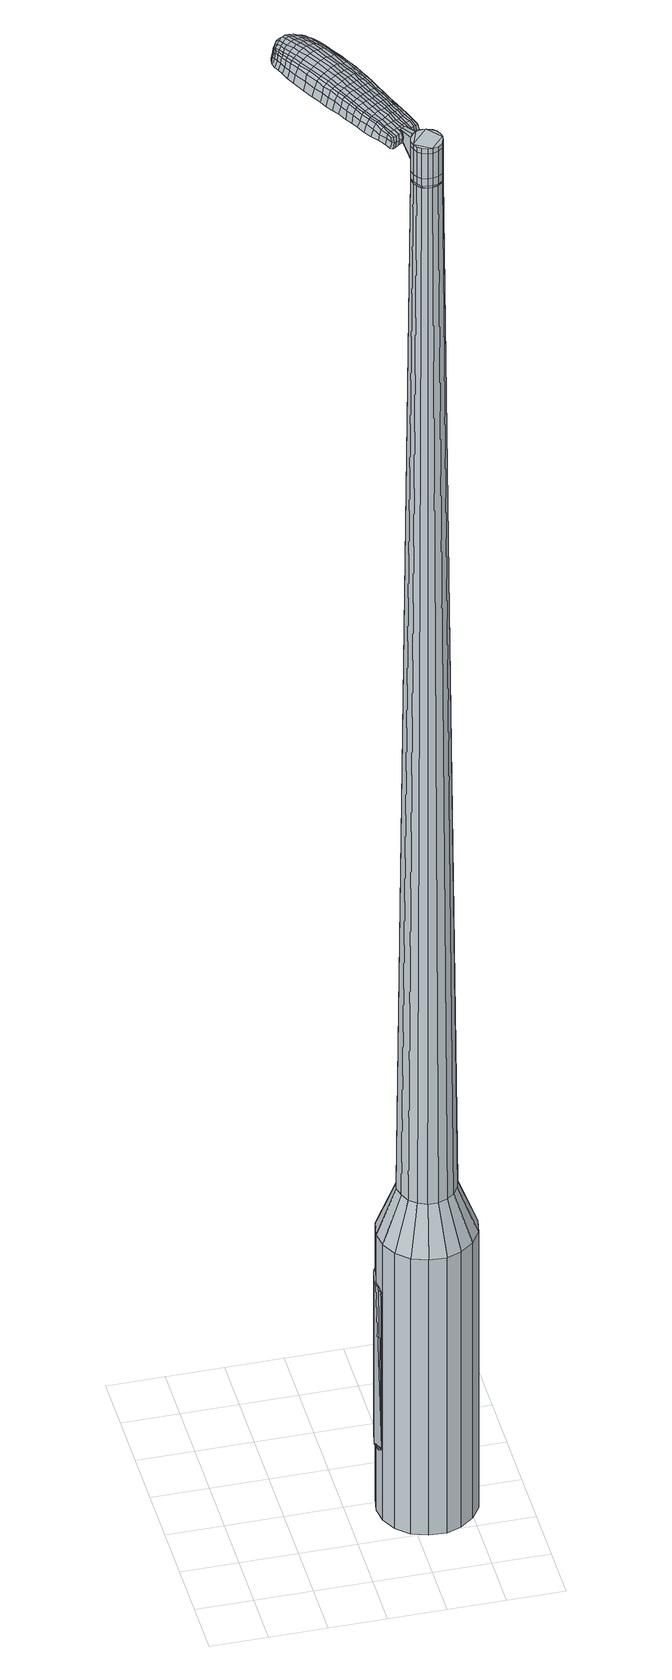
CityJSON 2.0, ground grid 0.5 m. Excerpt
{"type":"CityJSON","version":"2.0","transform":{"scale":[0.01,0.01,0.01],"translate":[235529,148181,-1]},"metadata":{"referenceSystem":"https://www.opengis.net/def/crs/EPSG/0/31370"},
"CityObjects":{
"object1":{"type":"GenericCityObject","attributes":{"cluster":318,"mean_distance_to_centroid":0.245,"new_centroid_x":235530.7,"new_centroid_y":148181.88,"mean_distance_to_camera":7.16,"H1":2.71,"H2":2.48,"Z_final":114.62,"cluster2":16,"proj_x":235533.83,"proj_y":148180.21,"id_line":52453,"bearing_l":208.13,"distance":3.56,"orientation":"right","G_obj":118.13},"geometry":[{"type":"MultiSurface","lod":"2","boundaries":[[[0,1,2,3]],[[1,4,5,2]],[[4,6,7,5]],[[6,8,9,7]],[[8,10,11,9]],[[10,12,13,11]],[[12,14,15,13]],[[14,16,17,15]],[[16,18,19,17]],[[18,20,21,19]],[[20,22,23,21]],[[22,24,25,23]],[[24,26,27,25]],[[26,28,29,27]],[[28,30,31,29]],[[30,32,33,31]],[[32,34,35,33]],[[34,0,3,35]],[[36,37,38,39]],[[38,40,41,42]],[[41,43,42]],[[42,44,45,46]],[[45,47,46]],[[46,48,49,50]],[[49,51,50]],[[42,46,50,38]],[[50,52,39,38]],[[53,36,39]],[[2,5,7,35]],[[7,9,11,15]],[[11,13,15]],[[15,17,19,23]],[[19,21,23]],[[23,25,27,31]],[[27,29,31]],[[15,23,31,7]],[[31,33,35,7]],[[3,2,35]],[[1,0,54,55]],[[0,34,56,54]],[[34,32,57,56]],[[32,30,58,57]],[[30,28,59,58]],[[28,26,60,59]],[[26,24,61,60]],[[24,22,62,61]],[[22,20,63,62]],[[20,18,64,63]],[[18,16,65,64]],[[16,14,66,65]],[[14,12,67,66]],[[12,10,68,67]],[[10,8,69,68]],[[8,6,70,69]],[[6,4,71,70]],[[4,1,55,71]],[[55,54,72,73]],[[54,56,74,72]],[[56,57,75,74]],[[57,58,76,75]],[[58,59,77,76]],[[59,60,78,77]],[[60,61,79,78]],[[61,62,80,79]],[[62,63,81,80]],[[63,64,82,81]],[[64,65,83,82]],[[65,66,84,83]],[[66,67,85,84]],[[67,68,86,85]],[[68,69,87,86]],[[69,70,88,87]],[[70,71,89,88]],[[71,55,73,89]],[[90,91,92,73]],[[74,93,91,90]],[[94,95,93,74]],[[96,97,95,94]],[[77,98,97,96]],[[78,99,98,77]],[[100,101,99,78]],[[80,102,101,100]],[[81,103,102,80]],[[104,105,103,81]],[[106,107,105,104]],[[108,109,107,106]],[[110,111,109,108]],[[86,112,111,110]],[[87,113,112,86]],[[114,115,113,87]],[[89,116,115,114]],[[73,92,116,89]],[[117,118,119,120]],[[121,117,120,122]],[[123,121,122,124]],[[125,123,124,126]],[[127,125,126,128]],[[129,127,128,130]],[[131,129,130,132]],[[133,131,132,134]],[[135,133,134,136]],[[137,135,136,138]],[[139,137,138,140]],[[141,139,140,142]],[[143,141,142,144]],[[145,143,144,146]],[[147,145,146,148]],[[149,147,148,150]],[[72,90,73]],[[72,74,90]],[[75,94,74]],[[75,76,96,94]],[[76,77,96]],[[79,100,78]],[[79,80,100]],[[82,104,81]],[[82,83,106,104]],[[83,84,108,106]],[[84,85,110,108]],[[85,86,110]],[[88,114,87]],[[88,89,114]],[[151,92,91]],[[152,115,116]],[[152,113,115]],[[153,111,112]],[[153,154,109,111]],[[154,155,107,109]],[[155,156,105,107]],[[156,103,105]],[[157,101,102]],[[157,99,101]],[[158,97,98]],[[158,159,95,97]],[[159,93,95]],[[151,91,93]],[[39,52,149,160]],[[92,151,161,150]],[[53,39,160,118]],[[151,93,119,161]],[[36,53,118,117]],[[93,159,120,119]],[[37,36,117,121]],[[159,158,122,120]],[[38,37,121,123]],[[158,98,124,122]],[[40,38,123,125]],[[98,99,126,124]],[[41,40,125,127]],[[99,157,128,126]],[[43,41,127,129]],[[157,102,130,128]],[[42,43,129,131]],[[102,103,132,130]],[[44,42,131,133]],[[103,156,134,132]],[[45,44,133,135]],[[156,155,136,134]],[[47,45,135,137]],[[155,154,138,136]],[[46,47,137,139]],[[154,153,140,138]],[[48,46,139,141]],[[153,112,142,140]],[[49,48,141,143]],[[112,113,144,142]],[[51,49,143,145]],[[113,152,146,144]],[[50,51,145,147]],[[152,116,148,146]],[[52,50,147,149]],[[116,92,150,148]],[[149,150,162,163]],[[150,161,164,162]],[[161,119,165,164]],[[119,118,166,165]],[[118,160,167,166]],[[160,149,163,167]],[[168,169,170,171]],[[172,168,171,173]],[[168,172,174,175]],[[169,168,175,176]],[[177,178,179,180]],[[181,177,180,182]],[[177,181,183,184]],[[178,177,184,185]],[[186,187,188,189]],[[190,186,189,191]],[[186,190,192,193]],[[187,186,193,194]],[[195,196,197,198]],[[199,195,198,200]],[[195,199,201,202]],[[196,195,202,203]],[[204,205,206,207]],[[208,204,207,209]],[[204,208,210,211]],[[205,204,211,212]],[[213,214,215,216]],[[217,213,216,218]],[[213,217,219,220]],[[214,213,220,221]],[[222,223,224,225]],[[214,222,225,215]],[[222,214,221,226]],[[223,222,226,227]],[[228,229,230,231]],[[223,228,231,224]],[[228,223,227,232]],[[229,228,232,233]],[[234,172,173,235]],[[229,234,235,230]],[[234,229,233,236]],[[172,234,236,174]],[[237,238,239,240]],[[241,237,240,242]],[[237,241,243,244]],[[238,237,244,245]],[[246,247,248,249]],[[238,246,249,239]],[[246,238,245,250]],[[247,246,250,251]],[[252,253,254,255]],[[247,252,255,248]],[[252,247,251,256]],[[253,252,256,257]],[[258,259,260,261]],[[253,258,261,254]],[[258,253,257,262]],[[259,258,262,263]],[[264,169,176,265]],[[259,264,265,260]],[[264,259,263,266]],[[169,264,266,170]],[[267,268,269,270]],[[271,267,270,272]],[[267,271,273,274]],[[268,267,274,275]],[[276,277,278,279]],[[268,276,279,269]],[[276,268,275,280]],[[277,276,280,281]],[[282,283,284,285]],[[277,282,285,278]],[[282,277,281,286]],[[283,282,286,287]],[[288,181,182,289]],[[283,288,289,284]],[[288,283,287,290]],[[181,288,290,183]],[[291,292,293,294]],[[295,291,294,296]],[[291,295,297,298]],[[292,291,298,299]],[[300,301,302,303]],[[292,300,303,293]],[[300,292,299,304]],[[301,300,304,305]],[[306,307,308,309]],[[301,306,309,302]],[[306,301,305,310]],[[307,306,310,311]],[[312,313,314,315]],[[307,312,315,308]],[[312,307,311,316]],[[313,312,316,317]],[[318,178,185,319]],[[313,318,319,314]],[[318,313,317,320]],[[178,318,320,179]],[[321,207,206,322]],[[323,321,322,324]],[[321,323,325,326]],[[207,321,326,209]],[[327,323,324,328]],[[329,327,328,330]],[[327,329,331,332]],[[323,327,332,325]],[[333,329,330,334]],[[335,333,334,336]],[[333,335,337,338]],[[329,333,338,331]],[[339,335,336,340]],[[341,339,340,342]],[[339,341,343,344]],[[335,339,344,337]],[[345,341,342,346]],[[196,345,346,197]],[[345,196,203,347]],[[341,345,347,343]],[[348,349,194,193]],[[350,348,193,192]],[[348,350,351,352]],[[349,348,352,353]],[[354,355,353,352]],[[356,354,352,351]],[[354,356,357,358]],[[355,354,358,359]],[[360,361,359,358]],[[362,360,358,357]],[[360,362,363,364]],[[361,360,364,365]],[[366,367,365,364]],[[368,366,364,363]],[[366,368,201,199]],[[367,366,199,200]],[[369,370,371,372]],[[271,369,372,273]],[[369,271,272,373]],[[370,369,373,374]],[[375,190,191,376]],[[370,375,376,371]],[[375,370,374,377]],[[190,375,377,192]],[[378,379,380,381]],[[217,378,381,219]],[[378,217,218,382]],[[379,378,382,383]],[[384,385,386,387]],[[379,384,387,380]],[[384,379,383,388]],[[385,384,388,389]],[[390,187,194,391]],[[385,390,391,386]],[[390,385,389,392]],[[187,390,392,188]],[[393,394,395,396]],[[175,393,396,176]],[[393,175,174,397]],[[394,393,397,398]],[[399,400,401,402]],[[394,399,402,395]],[[399,394,398,403]],[[400,399,403,404]],[[405,198,197,406]],[[400,405,406,401]],[[405,400,404,407]],[[198,405,407,200]],[[408,409,410,411]],[[180,408,411,182]],[[408,180,179,412]],[[409,408,412,413]],[[414,202,201,415]],[[409,414,415,410]],[[414,409,413,416]],[[202,414,416,203]],[[417,418,419,420]],[[295,417,420,297]],[[417,295,296,421]],[[418,417,421,422]],[[423,208,209,424]],[[418,423,424,419]],[[423,418,422,425]],[[208,423,425,210]],[[426,427,428,429]],[[241,426,429,243]],[[426,241,242,430]],[[427,426,430,431]],[[432,433,434,435]],[[427,432,435,428]],[[432,427,431,436]],[[433,432,436,437]],[[438,205,212,439]],[[433,438,439,434]],[[438,433,437,440]],[[205,438,440,206]],[[441,442,431,430]],[[240,441,430,242]],[[441,240,239,443]],[[442,441,443,444]],[[445,446,437,436]],[[442,445,436,431]],[[445,442,444,447]],[[446,445,447,448]],[[449,322,206,440]],[[446,449,440,437]],[[449,446,448,450]],[[322,449,450,324]],[[451,452,453,454]],[[298,451,454,299]],[[451,298,297,420]],[[452,451,420,419]],[[455,326,325,456]],[[452,455,456,453]],[[455,452,419,424]],[[326,455,424,209]],[[457,458,444,443]],[[249,457,443,239]],[[457,249,248,459]],[[458,457,459,460]],[[461,462,448,447]],[[458,461,447,444]],[[461,458,460,463]],[[462,461,463,464]],[[465,328,324,450]],[[462,465,450,448]],[[465,462,464,466]],[[328,465,466,330]],[[467,468,469,470]],[[304,467,470,305]],[[467,304,299,454]],[[468,467,454,453]],[[471,332,331,472]],[[468,471,472,469]],[[471,468,453,456]],[[332,471,456,325]],[[473,474,460,459]],[[255,473,459,248]],[[473,255,254,475]],[[474,473,475,476]],[[477,478,464,463]],[[474,477,463,460]],[[477,474,476,479]],[[478,477,479,480]],[[481,334,330,466]],[[478,481,466,464]],[[481,478,480,482]],[[334,481,482,336]],[[483,484,485,486]],[[310,483,486,311]],[[483,310,305,470]],[[484,483,470,469]],[[487,338,337,488]],[[484,487,488,485]],[[487,484,469,472]],[[338,487,472,331]],[[489,490,476,475]],[[261,489,475,254]],[[489,261,260,491]],[[490,489,491,492]],[[493,494,480,479]],[[490,493,479,476]],[[493,490,492,495]],[[494,493,495,496]],[[497,340,336,482]],[[494,497,482,480]],[[497,494,496,498]],[[340,497,498,342]],[[499,500,501,502]],[[316,499,502,317]],[[499,316,311,486]],[[500,499,486,485]],[[503,344,343,504]],[[500,503,504,501]],[[503,500,485,488]],[[344,503,488,337]],[[505,506,492,491]],[[265,505,491,260]],[[505,265,176,396]],[[506,505,396,395]],[[507,508,496,495]],[[506,507,495,492]],[[507,506,395,402]],[[508,507,402,401]],[[509,346,342,498]],[[508,509,498,496]],[[509,508,401,406]],[[346,509,406,197]],[[510,511,413,412]],[[320,510,412,179]],[[510,320,317,502]],[[511,510,502,501]],[[512,347,203,416]],[[511,512,416,413]],[[512,511,501,504]],[[347,512,504,343]],[[513,514,374,373]],[[270,513,373,272]],[[513,270,269,515]],[[514,513,515,516]],[[517,350,192,377]],[[514,517,377,374]],[[517,514,516,518]],[[350,517,518,351]],[[519,520,521,522]],[[220,519,522,221]],[[519,220,219,381]],[[520,519,381,380]],[[523,524,525,526]],[[520,523,526,521]],[[523,520,380,387]],[[524,523,387,386]],[[527,349,353,528]],[[524,527,528,525]],[[527,524,386,391]],[[349,527,391,194]],[[529,530,516,515]],[[279,529,515,269]],[[529,279,278,531]],[[530,529,531,532]],[[533,356,351,518]],[[530,533,518,516]],[[533,530,532,534]],[[356,533,534,357]],[[535,536,537,538]],[[226,535,538,227]],[[535,226,221,522]],[[536,535,522,521]],[[539,540,541,542]],[[536,539,542,537]],[[539,536,521,526]],[[540,539,526,525]],[[543,355,359,544]],[[540,543,544,541]],[[543,540,525,528]],[[355,543,528,353]],[[545,546,532,531]],[[285,545,531,278]],[[545,285,284,547]],[[546,545,547,548]],[[549,362,357,534]],[[546,549,534,532]],[[549,546,548,550]],[[362,549,550,363]],[[551,552,553,554]],[[232,551,554,233]],[[551,232,227,538]],[[552,551,538,537]],[[555,556,557,558]],[[552,555,558,553]],[[555,552,537,542]],[[556,555,542,541]],[[559,361,365,560]],[[556,559,560,557]],[[559,556,541,544]],[[361,559,544,359]],[[561,562,548,547]],[[289,561,547,284]],[[561,289,182,411]],[[562,561,411,410]],[[563,368,363,550]],[[562,563,550,548]],[[563,562,410,415]],[[368,563,415,201]],[[564,565,398,397]],[[236,564,397,174]],[[564,236,233,554]],[[565,564,554,553]],[[566,567,404,403]],[[565,566,403,398]],[[566,565,553,558]],[[567,566,558,557]],[[568,367,200,407]],[[567,568,407,404]],[[568,567,557,560]],[[367,568,560,365]],[[569,570,571,572]],[[572,571,573,574]],[[575,573,571,576]],[[576,571,570,577]],[[578,579,580,581]],[[581,580,582,583]],[[584,582,580,585]],[[585,580,579,586]],[[587,588,589,590]],[[590,589,591,592]],[[593,591,589,594]],[[594,589,588,595]],[[596,597,598,599]],[[599,598,600,601]],[[602,600,598,603]],[[603,598,597,604]],[[605,606,607,608]],[[608,607,609,610]],[[611,609,607,612]],[[612,607,606,613]],[[614,615,616,617]],[[617,616,618,619]],[[620,618,616,621]],[[621,616,615,622]],[[623,624,625,626]],[[626,625,615,614]],[[622,615,625,627]],[[627,625,624,628]],[[629,630,631,632]],[[632,631,624,623]],[[628,624,631,633]],[[633,631,630,634]],[[574,573,635,636]],[[636,635,630,629]],[[634,630,635,637]],[[637,635,573,575]],[[638,639,640,641]],[[641,640,642,643]],[[644,642,640,645]],[[645,640,639,646]],[[647,648,649,650]],[[650,649,639,638]],[[646,639,649,651]],[[651,649,648,652]],[[653,654,655,656]],[[656,655,648,647]],[[652,648,655,657]],[[657,655,654,658]],[[659,660,661,662]],[[662,661,654,653]],[[658,654,661,663]],[[663,661,660,664]],[[577,570,665,666]],[[666,665,660,659]],[[664,660,665,667]],[[667,665,570,569]],[[668,669,670,671]],[[671,670,672,673]],[[674,672,670,675]],[[675,670,669,676]],[[677,678,679,680]],[[680,679,669,668]],[[676,669,679,681]],[[681,679,678,682]],[[683,684,685,686]],[[686,685,678,677]],[[682,678,685,687]],[[687,685,684,688]],[[583,582,689,690]],[[690,689,684,683]],[[688,684,689,691]],[[691,689,582,584]],[[692,693,694,695]],[[695,694,696,697]],[[698,696,694,699]],[[699,694,693,700]],[[701,702,703,704]],[[704,703,693,692]],[[700,693,703,705]],[[705,703,702,706]],[[707,708,709,710]],[[710,709,702,701]],[[706,702,709,711]],[[711,709,708,712]],[[713,714,715,716]],[[716,715,708,707]],[[712,708,715,717]],[[717,715,714,718]],[[586,579,719,720]],[[720,719,714,713]],[[718,714,719,721]],[[721,719,579,578]],[[605,608,722,723]],[[723,722,724,725]],[[726,724,722,727]],[[727,722,608,610]],[[725,724,728,729]],[[729,728,730,731]],[[732,730,728,733]],[[733,728,724,726]],[[731,730,734,735]],[[735,734,736,737]],[[738,736,734,739]],[[739,734,730,732]],[[737,736,740,741]],[[741,740,742,743]],[[744,742,740,745]],[[745,740,736,738]],[[743,742,746,747]],[[747,746,597,596]],[[604,597,746,748]],[[748,746,742,744]],[[595,749,750,594]],[[594,750,751,593]],[[752,751,750,753]],[[753,750,749,754]],[[754,755,756,753]],[[753,756,757,752]],[[758,757,756,759]],[[759,756,755,760]],[[760,761,762,759]],[[759,762,763,758]],[[764,763,762,765]],[[765,762,761,766]],[[766,767,768,765]],[[765,768,769,764]],[[602,769,768,600]],[[600,768,767,601]],[[770,771,772,773]],[[773,772,672,674]],[[673,672,772,774]],[[774,772,771,775]],[[592,591,776,777]],[[777,776,771,770]],[[775,771,776,778]],[[778,776,591,593]],[[779,780,781,782]],[[782,781,618,620]],[[619,618,781,783]],[[783,781,780,784]],[[785,786,787,788]],[[788,787,780,779]],[[784,780,787,789]],[[789,787,786,790]],[[595,588,791,792]],[[792,791,786,785]],[[790,786,791,793]],[[793,791,588,587]],[[794,795,796,797]],[[797,796,576,577]],[[575,576,796,798]],[[798,796,795,799]],[[800,801,802,803]],[[803,802,795,794]],[[799,795,802,804]],[[804,802,801,805]],[[596,599,806,807]],[[807,806,801,800]],[[805,801,806,808]],[[808,806,599,601]],[[809,810,811,812]],[[812,811,581,583]],[[578,581,811,813]],[[813,811,810,814]],[[602,603,815,816]],[[816,815,810,809]],[[814,810,815,817]],[[817,815,603,604]],[[818,819,820,821]],[[821,820,696,698]],[[697,696,820,822]],[[822,820,819,823]],[[610,609,824,825]],[[825,824,819,818]],[[823,819,824,826]],[[826,824,609,611]],[[827,828,829,830]],[[830,829,642,644]],[[643,642,829,831]],[[831,829,828,832]],[[833,834,835,836]],[[836,835,828,827]],[[832,828,835,837]],[[837,835,834,838]],[[613,606,839,840]],[[840,839,834,833]],[[838,834,839,841]],[[841,839,606,605]],[[832,842,843,831]],[[831,843,641,643]],[[638,641,843,844]],[[844,843,842,845]],[[838,846,847,837]],[[837,847,842,832]],[[845,842,847,848]],[[848,847,846,849]],[[605,723,850,841]],[[841,850,846,838]],[[849,846,850,851]],[[851,850,723,725]],[[852,853,854,855]],[[855,854,699,700]],[[698,699,854,821]],[[821,854,853,818]],[[726,727,856,857]],[[857,856,853,852]],[[818,853,856,825]],[[825,856,727,610]],[[845,858,844]],[[844,858,650,638]],[[647,650,858,859]],[[859,858,860]],[[849,861,862,848]],[[848,862,858,845]],[[860,858,862,863]],[[863,862,861,864]],[[725,729,865,851]],[[851,865,861,849]],[[864,861,865,866]],[[866,865,729,731]],[[867,868,869,870]],[[870,869,705,706]],[[700,705,869,855]],[[855,869,868,852]],[[732,733,871,872]],[[872,871,868,867]],[[852,868,871,857]],[[857,871,733,726]],[[860,873,874,859]],[[859,874,656,647]],[[653,656,874,875]],[[875,874,873,876]],[[864,877,878,863]],[[863,878,873,860]],[[876,873,878,879]],[[879,878,877,880]],[[731,735,881,866]],[[866,881,877,864]],[[880,877,881,882]],[[882,881,735,737]],[[883,884,885,886]],[[886,885,711,712]],[[706,711,885,870]],[[870,885,884,867]],[[738,739,887,888]],[[888,887,884,883]],[[867,884,887,872]],[[872,887,739,732]],[[876,889,890,875]],[[875,890,662,653]],[[659,662,890,891]],[[891,890,889,892]],[[880,893,894,879]],[[879,894,889,876]],[[892,889,894,895]],[[895,894,893,896]],[[737,741,897,882]],[[882,897,893,880]],[[896,893,897,898]],[[898,897,741,743]],[[899,900,901,902]],[[902,901,717,718]],[[712,717,901,886]],[[886,901,900,883]],[[744,745,903,904]],[[904,903,900,899]],[[883,900,903,888]],[[888,903,745,738]],[[892,905,906,891]],[[891,906,666,659]],[[577,666,906,797]],[[797,906,905,794]],[[896,907,908,895]],[[895,908,905,892]],[[794,905,908,803]],[[803,908,907,800]],[[743,747,909,898]],[[898,909,907,896]],[[800,907,909,807]],[[807,909,747,596]],[[814,910,911,813]],[[813,911,721,578]],[[718,721,911,902]],[[902,911,910,899]],[[604,748,912,817]],[[817,912,910,814]],[[899,910,912,904]],[[904,912,748,744]],[[775,913,914,774]],[[774,914,671,673]],[[668,671,914,915]],[[915,914,913,916]],[[593,751,917,778]],[[778,917,913,775]],[[916,913,917,918]],[[918,917,751,752]],[[919,920,921,922]],[[922,921,621,622]],[[620,621,921,782]],[[782,921,920,779]],[[923,924,925,926]],[[926,925,920,919]],[[779,920,925,788]],[[788,925,924,785]],[[754,749,927,928]],[[928,927,924,923]],[[785,924,927,792]],[[792,927,749,595]],[[916,929,930,915]],[[915,930,680,668]],[[677,680,930,931]],[[931,930,929,932]],[[752,757,933,918]],[[918,933,929,916]],[[932,929,933,934]],[[934,933,757,758]],[[935,936,937,938]],[[938,937,627,628]],[[622,627,937,922]],[[922,937,936,919]],[[939,940,941,942]],[[942,941,936,935]],[[919,936,941,926]],[[926,941,940,923]],[[760,755,943,944]],[[944,943,940,939]],[[923,940,943,928]],[[928,943,755,754]],[[932,945,946,931]],[[931,946,686,677]],[[683,686,946,947]],[[947,946,945,948]],[[758,763,949,934]],[[934,949,945,932]],[[948,945,949,950]],[[950,949,763,764]],[[951,952,953,954]],[[954,953,633,634]],[[628,633,953,938]],[[938,953,952,935]],[[955,956,957,958]],[[958,957,952,951]],[[935,952,957,942]],[[942,957,956,939]],[[766,761,959,960]],[[960,959,956,955]],[[939,956,959,944]],[[944,959,761,760]],[[948,961,962,947]],[[947,962,690,683]],[[583,690,962,812]],[[812,962,961,809]],[[764,769,963,950]],[[950,963,961,948]],[[809,961,963,816]],[[816,963,769,602]],[[799,964,965,798]],[[798,965,637,575]],[[634,637,965,954]],[[954,965,964,951]],[[805,966,967,804]],[[804,967,964,799]],[[951,964,967,958]],[[958,967,966,955]],[[601,767,968,808]],[[808,968,966,805]],[[955,966,968,960]],[[960,968,767,766]],[[569,572,171,170]],[[572,574,173,171]],[[584,585,184,183]],[[585,586,185,184]],[[587,590,189,188]],[[590,592,191,189]],[[611,612,211,210]],[[612,613,212,211]],[[614,617,216,215]],[[617,619,218,216]],[[623,626,225,224]],[[626,614,215,225]],[[629,632,231,230]],[[632,623,224,231]],[[574,636,235,173]],[[636,629,230,235]],[[644,645,244,243]],[[645,646,245,244]],[[646,651,250,245]],[[651,652,251,250]],[[652,657,256,251]],[[657,658,257,256]],[[658,663,262,257]],[[663,664,263,262]],[[664,667,266,263]],[[667,569,170,266]],[[674,675,274,273]],[[675,676,275,274]],[[676,681,280,275]],[[681,682,281,280]],[[682,687,286,281]],[[687,688,287,286]],[[688,691,290,287]],[[691,584,183,290]],[[692,695,294,293]],[[695,697,296,294]],[[701,704,303,302]],[[704,692,293,303]],[[707,710,309,308]],[[710,701,302,309]],[[713,716,315,314]],[[716,707,308,315]],[[586,720,319,185]],[[720,713,314,319]],[[770,773,372,371]],[[773,674,273,372]],[[592,777,376,191]],[[777,770,371,376]],[[619,783,382,218]],[[783,784,383,382]],[[784,789,388,383]],[[789,790,389,388]],[[790,793,392,389]],[[793,587,188,392]],[[697,822,421,296]],[[822,823,422,421]],[[823,826,425,422]],[[826,611,210,425]],[[827,830,429,428]],[[830,644,243,429]],[[833,836,435,434]],[[836,827,428,435]],[[613,840,439,212]],[[840,833,434,439]],[[969,970,971,972]],[[973,974,972,971]],[[975,976,977,978]],[[979,980,981,982]],[[970,983,984,971]],[[985,973,971,984]],[[986,975,978,987]],[[988,989,980,979]],[[983,990,991,984]],[[991,992,985,984]],[[993,986,987,994]],[[995,989,988,996]],[[990,997,998,991]],[[998,999,992,991]],[[1000,993,994,1001]],[[1002,995,996,1003]],[[1004,1005,1006,1007]],[[1008,1009,1005,1004]],[[1008,1010,1011,1009]],[[1010,1012,1013,1011]],[[1014,1015,1016,1017]],[[1018,1019,1015,1014]],[[1020,1021,1019,1018]],[[1022,1023,1021,1020]],[[1017,1006,1005,1014]],[[1014,1005,1009,1018]],[[1009,1011,1020,1018]],[[1011,1013,1022,1020]],[[978,977,974,973]],[[987,978,973,985]],[[992,994,987,985]],[[999,1001,994,992]],[[979,982,976,975]],[[988,979,975,986]],[[996,988,986,993]],[[1003,996,993,1000]],[[980,1004,1007,981]],[[989,1008,1004,980]],[[1010,1008,989,995]],[[1012,1010,995,1002]],[[1024,1025,1026,1027]],[[1026,1028,1029,1030]],[[1026,1030,1031,1032]],[[1026,1032,1027]],[[1033,1024,1027,1034]],[[1035,1034,1027,1036]],[[1037,1036,1027]],[[1038,1026,1025,1039]],[[1040,1038,1039,1041]],[[1042,1040,1041,1043]],[[1044,1042,1043,1045]],[[1046,1044,1045,1047]],[[1047,1048,1049,1050]],[[1047,1050,1051,1052]],[[1047,1052,1053,1054]],[[1053,1055,1056,1057]],[[1053,1057,1058,1059]],[[1053,1059,1054]],[[1047,1054,1046]],[[1060,1061,1025,1024]],[[1062,1063,1028,1026]],[[1064,1065,1037,1027]],[[1061,1066,1039,1025]],[[1067,1062,1026,1038]],[[1066,1068,1041,1039]],[[1069,1067,1038,1040]],[[1068,1070,1043,1041]],[[1071,1069,1040,1042]],[[1070,1072,1045,1043]],[[1073,1071,1042,1044]],[[1072,1074,1047,1045]],[[1075,1073,1044,1046]],[[1074,1076,1048,1047]],[[1077,1078,1055,1053]],[[1079,1075,1046,1054]],[[1049,1048,1076,1080]],[[1050,1049,1080,1081]],[[1051,1050,1081,1082]],[[1052,1051,1082,1083]],[[1053,1052,1083,1077]],[[1084,1060,1024,1033]],[[1085,1084,1033,1034]],[[1086,1085,1034,1035]],[[1087,1086,1035,1036]],[[1065,1087,1036,1037]],[[1029,1028,1063,1088]],[[1056,1055,1078,1089]],[[1030,1029,1088,1090]],[[1031,1030,1090,1091]],[[1032,1031,1091,1092]],[[1027,1032,1092,1064]],[[1057,1056,1089,1093]],[[1058,1057,1093,1094]],[[1059,1058,1094,1095]],[[1054,1059,1095,1079]]]}]}
},
"vertices":[
[148,126,384],[162,131,384],[162,131,96],[148,126,96],[176,130,384],[176,130,96],[190,125,384],[190,125,96],[201,115,384],[201,115,96],[208,102,384],[208,102,96],[210,88,384],[210,88,96],[207,73,384],[207,73,96],[199,61,384],[199,61,96],[187,52,384],[187,52,96],[174,47,384],[174,47,96],[159,48,384],[159,48,96],[145,53,384],[145,53,96],[134,63,384],[134,63,96],[127,76,384],[127,76,96],[125,90,384],[125,90,96],[128,105,384],[128,105,96],[136,117,384],[136,117,96],[155,94,1524],[154,89,1524],[155,85,1524],[161,101,1524],[157,81,1524],[160,78,1524],[169,76,1524],[165,76,1524],[174,77,1524],[178,80,1524],[181,89,1524],[180,84,1524],[180,93,1524],[178,97,1524],[170,102,1524],[175,100,1524],[166,102,1524],[158,98,1524],[156,111,429],[164,114,429],[149,106,429],[144,98,429],[142,90,429],[144,81,429],[148,73,429],[154,68,429],[162,64,429],[171,64,429],[179,67,429],[186,72,429],[191,80,429],[193,88,429],[191,97,429],[187,105,429],[181,110,429],[173,114,429],[161,101,1483],[166,102,1483],[158,98,1483],[155,94,1483],[154,89,1483],[155,85,1483],[157,81,1483],[160,78,1483],[165,76,1483],[169,76,1483],[174,77,1483],[178,80,1483],[180,84,1483],[181,89,1483],[180,93,1483],[178,97,1483],[175,100,1483],[170,102,1483],[161,100,1483],[161,100,1485],[166,102,1485],[158,98,1485],[156,94,1483],[156,94,1485],[155,89,1483],[155,89,1485],[155,85,1485],[157,81,1485],[161,78,1483],[161,78,1485],[165,76,1485],[169,76,1485],[174,78,1483],[174,78,1485],[177,80,1483],[177,80,1485],[179,84,1483],[179,84,1485],[180,89,1483],[180,89,1485],[180,93,1485],[178,97,1485],[174,100,1483],[174,100,1485],[170,102,1485],[155,94,1519],[158,98,1519],[158,98,1493],[155,94,1493],[154,89,1519],[154,89,1493],[155,85,1519],[155,85,1493],[157,81,1519],[157,81,1493],[160,78,1519],[160,78,1493],[165,76,1519],[165,76,1493],[169,76,1519],[169,76,1493],[174,77,1519],[174,77,1493],[178,80,1519],[178,80,1493],[180,84,1519],[180,84,1493],[181,89,1519],[181,89,1493],[180,93,1519],[180,93,1493],[178,97,1519],[178,97,1493],[175,100,1519],[175,100,1493],[170,102,1519],[170,102,1493],[166,102,1519],[166,102,1493],[161,101,1485],[175,100,1485],[181,89,1485],[180,84,1485],[178,80,1485],[174,77,1485],[160,78,1485],[154,89,1485],[155,94,1485],[161,101,1519],[161,101,1493],[155,119,1513],[155,119,1518],[152,117,1513],[150,116,1513],[150,116,1518],[152,117,1518],[135,192,1519],[138,185,1518],[139,187,1509],[135,194,1510],[131,200,1519],[132,201,1510],[130,198,1526],[134,190,1525],[137,184,1525],[101,174,1519],[104,168,1518],[106,168,1525],[102,174,1525],[96,181,1519],[98,181,1526],[94,182,1510],[99,174,1510],[102,168,1509],[81,247,1519],[85,249,1519],[84,249,1513],[81,248,1513],[78,244,1519],[78,245,1513],[79,243,1524],[82,245,1524],[86,247,1524],[116,182,1530],[120,175,1529],[123,177,1529],[119,183,1530],[112,190,1531],[115,191,1531],[109,188,1530],[113,180,1530],[117,173,1529],[155,111,1512],[157,112,1512],[156,113,1517],[154,112,1517],[152,109,1512],[152,110,1517],[151,110,1506],[154,111,1506],[157,113,1506],[106,243,1519],[108,241,1519],[108,242,1512],[106,245,1512],[104,245,1518],[105,247,1512],[103,244,1522],[105,243,1523],[107,240,1524],[110,237,1519],[113,232,1519],[114,234,1512],[111,238,1512],[109,236,1524],[112,231,1525],[116,227,1519],[120,220,1519],[121,222,1511],[117,229,1511],[115,226,1526],[119,219,1526],[126,210,1519],[126,212,1510],[125,209,1526],[166,125,1513],[163,132,1513],[162,131,1518],[165,124,1517],[168,120,1512],[167,120,1516],[168,121,1506],[166,126,1507],[163,133,1507],[159,139,1514],[156,145,1515],[156,144,1520],[159,137,1519],[160,140,1507],[157,147,1507],[153,152,1515],[150,159,1516],[149,158,1522],[152,151,1521],[154,154,1508],[151,161,1508],[147,166,1517],[144,172,1517],[143,171,1524],[146,164,1523],[148,167,1508],[145,174,1509],[141,179,1518],[140,177,1524],[142,181,1509],[74,227,1519],[75,224,1519],[76,225,1524],[75,228,1523],[73,230,1518],[74,230,1522],[72,230,1512],[72,228,1512],[73,224,1512],[77,220,1519],[79,214,1519],[80,215,1525],[78,220,1524],[75,220,1512],[77,215,1512],[82,209,1519],[85,202,1519],[87,202,1526],[83,209,1526],[80,209,1511],[83,202,1511],[91,192,1519],[92,192,1526],[89,192,1510],[139,111,1513],[135,117,1513],[134,117,1507],[138,111,1507],[142,106,1512],[141,106,1506],[142,107,1516],[140,111,1517],[136,117,1518],[131,124,1514],[127,130,1515],[125,130,1507],[129,124,1507],[133,124,1519],[129,130,1520],[123,136,1515],[119,143,1516],[118,143,1508],[121,137,1508],[125,136,1521],[121,143,1522],[115,149,1517],[112,155,1517],[110,156,1509],[114,149,1508],[117,149,1523],[113,155,1524],[108,162,1518],[106,162,1509],[110,161,1524],[152,116,1519],[154,118,1519],[148,123,1520],[150,124,1520],[146,122,1520],[149,115,1519],[145,130,1522],[147,131,1522],[141,136,1523],[144,137,1523],[138,135,1523],[142,128,1521],[138,143,1524],[140,144,1524],[134,149,1525],[137,150,1525],[131,148,1525],[135,141,1524],[130,156,1526],[133,157,1526],[127,162,1527],[130,164,1527],[124,161,1527],[128,154,1526],[123,169,1528],[126,170,1528],[120,167,1528],[84,243,1527],[87,245,1527],[81,240,1526],[83,236,1527],[86,239,1528],[89,241,1528],[89,233,1529],[92,235,1529],[85,231,1528],[89,224,1530],[92,227,1530],[96,228,1530],[96,220,1531],[99,222,1531],[92,218,1530],[97,210,1531],[100,212,1531],[103,214,1531],[106,201,1531],[109,203,1531],[103,199,1531],[73,232,1518],[74,235,1519],[73,235,1513],[72,232,1513],[74,231,1523],[75,234,1523],[76,240,1519],[75,240,1513],[77,238,1524],[102,247,1518],[100,248,1518],[100,246,1523],[102,245,1523],[103,248,1513],[100,249,1513],[96,249,1519],[92,250,1519],[93,248,1524],[96,248,1523],[96,250,1513],[92,251,1513],[88,250,1519],[89,248,1524],[88,250,1513],[133,189,1528],[131,189,1528],[134,182,1528],[136,183,1527],[129,197,1528],[127,197,1529],[128,187,1529],[125,186,1530],[129,180,1529],[131,181,1528],[124,195,1529],[121,194,1530],[122,185,1530],[126,178,1529],[118,193,1531],[104,174,1528],[106,176,1529],[102,183,1529],[100,182,1528],[108,168,1527],[110,169,1528],[109,178,1529],[105,185,1530],[113,171,1528],[144,105,1512],[146,106,1512],[146,107,1517],[144,106,1517],[143,105,1506],[145,106,1506],[149,107,1512],[149,109,1517],[148,108,1506],[168,117,1512],[166,117,1512],[167,118,1506],[168,119,1506],[167,118,1517],[165,117,1517],[164,116,1512],[162,114,1512],[162,115,1506],[164,117,1506],[163,116,1517],[161,115,1517],[159,113,1512],[159,114,1506],[159,114,1517],[164,123,1519],[163,122,1519],[161,130,1520],[159,129,1520],[161,121,1519],[158,120,1519],[157,128,1520],[155,127,1520],[156,119,1519],[153,125,1520],[141,111,1519],[143,112,1519],[139,118,1520],[138,117,1520],[146,113,1519],[142,120,1520],[158,136,1521],[156,136,1521],[154,143,1522],[153,142,1522],[154,135,1521],[152,133,1521],[151,141,1522],[148,140,1523],[149,132,1522],[146,139,1523],[134,124,1521],[136,125,1521],[132,131,1522],[130,130,1522],[139,126,1521],[135,133,1522],[151,150,1523],[150,149,1523],[148,157,1524],[147,156,1524],[148,148,1523],[145,147,1524],[144,155,1525],[142,153,1525],[143,145,1524],[139,152,1525],[126,137,1523],[128,138,1523],[124,144,1524],[122,143,1524],[131,139,1524],[128,146,1525],[145,163,1525],[143,162,1525],[142,170,1526],[140,169,1526],[141,161,1526],[138,160,1526],[138,168,1527],[135,166,1527],[136,158,1526],[132,165,1527],[119,149,1525],[121,150,1525],[117,157,1526],[115,156,1526],[124,152,1526],[120,159,1527],[139,176,1527],[137,176,1527],[135,174,1527],[132,173,1528],[129,172,1528],[111,162,1527],[113,163,1527],[117,165,1528],[75,229,1525],[76,232,1525],[77,226,1526],[78,228,1526],[78,236,1526],[80,232,1527],[103,243,1525],[101,244,1525],[103,241,1526],[105,240,1525],[98,245,1525],[94,246,1526],[96,242,1527],[100,242,1526],[90,246,1526],[93,242,1527],[79,221,1526],[80,223,1527],[81,216,1527],[83,218,1528],[82,227,1528],[85,221,1529],[108,236,1526],[106,236,1527],[109,231,1528],[111,231,1527],[103,237,1527],[99,237,1528],[102,231,1529],[106,231,1528],[96,236,1528],[99,230,1530],[84,210,1528],[86,212,1529],[88,203,1528],[90,204,1529],[89,215,1529],[93,207,1530],[114,225,1528],[112,225,1528],[116,218,1529],[118,218,1528],[109,225,1529],[106,225,1530],[110,217,1530],[113,217,1530],[102,223,1530],[107,215,1531],[94,192,1529],[96,194,1529],[99,196,1530],[123,208,1528],[121,207,1529],[119,207,1530],[116,205,1530],[112,204,1531],[137,187,1509],[136,185,1518],[133,191,1518],[134,193,1509],[129,199,1519],[130,201,1510],[128,197,1525],[132,190,1525],[135,183,1525],[108,169,1525],[106,169,1518],[102,175,1518],[104,175,1525],[98,182,1519],[100,182,1525],[96,183,1510],[100,175,1509],[104,169,1509],[85,247,1513],[86,247,1519],[83,245,1519],[82,246,1513],[80,243,1519],[79,243,1513],[81,241,1524],[83,244,1524],[86,245,1524],[123,177,1528],[120,176,1528],[116,182,1529],[119,183,1529],[112,190,1529],[115,191,1529],[109,188,1529],[113,180,1529],[117,174,1528],[156,115,1516],[156,114,1512],[154,113,1512],[153,113,1516],[151,111,1512],[151,112,1516],[150,112,1506],[153,113,1506],[156,115,1506],[107,241,1512],[106,240,1519],[104,242,1518],[105,244,1512],[103,244,1518],[103,245,1512],[102,243,1522],[103,241,1523],[105,239,1523],[112,233,1512],[112,231,1519],[109,236,1519],[109,237,1512],[108,235,1524],[111,230,1525],[119,221,1511],[118,219,1519],[115,226,1519],[115,228,1511],[114,225,1525],[118,218,1526],[124,209,1519],[124,211,1510],[123,208,1526],[160,130,1518],[161,131,1513],[164,124,1513],[163,123,1517],[166,120,1512],[165,120,1515],[166,121,1506],[164,126,1506],[161,132,1507],[154,143,1520],[155,145,1514],[158,138,1514],[157,137,1519],[158,139,1507],[155,146,1507],[147,157,1522],[148,158,1516],[151,151,1515],[151,150,1521],[152,153,1508],[149,160,1508],[141,170,1523],[142,172,1517],[145,165,1516],[144,164,1522],[146,167,1508],[143,173,1508],[139,178,1517],[138,177,1524],[140,180,1509],[78,225,1523],[77,225,1519],[76,228,1518],[77,228,1523],[75,230,1518],[76,230,1522],[74,230,1512],[74,228,1512],[75,225,1512],[82,215,1525],[81,215,1519],[79,220,1519],[80,221,1524],[77,221,1512],[79,216,1512],[89,203,1526],[87,203,1519],[83,210,1519],[85,210,1525],[82,210,1511],[85,203,1511],[92,193,1519],[94,193,1526],[90,193,1510],[135,119,1507],[137,118,1513],[141,112,1513],[139,112,1506],[143,108,1512],[142,108,1506],[144,109,1515],[142,112,1517],[138,118,1518],[127,131,1507],[129,131,1514],[133,125,1514],[131,125,1507],[134,125,1519],[130,131,1520],[119,144,1508],[121,144,1516],[125,137,1515],[123,138,1508],[126,137,1521],[123,144,1522],[111,157,1508],[113,156,1517],[117,150,1516],[115,151,1508],[119,150,1522],[115,156,1523],[110,163,1517],[108,163,1509],[111,163,1524],[151,117,1518],[153,118,1518],[148,123,1519],[150,125,1519],[145,122,1519],[149,116,1518],[144,130,1520],[147,131,1520],[141,137,1521],[143,138,1521],[138,135,1521],[142,129,1520],[137,143,1523],[140,144,1523],[134,150,1524],[136,151,1524],[131,148,1524],[135,142,1523],[130,156,1525],[133,158,1525],[127,163,1526],[129,164,1526],[124,161,1526],[127,155,1525],[123,169,1527],[126,171,1527],[120,168,1527],[87,243,1526],[84,242,1526],[82,239,1525],[83,236,1526],[86,238,1526],[89,240,1526],[92,234,1528],[89,233,1528],[86,230,1527],[90,224,1528],[93,226,1529],[96,228,1529],[99,222,1530],[96,220,1530],[93,218,1529],[97,210,1530],[100,212,1530],[103,214,1530],[109,203,1530],[106,201,1530],[103,199,1530],[75,234,1513],[76,234,1518],[75,232,1518],[74,232,1512],[76,231,1523],[77,233,1523],[78,238,1519],[77,239,1513],[78,237,1523],[99,245,1523],[99,246,1518],[101,245,1518],[101,243,1523],[102,246,1512],[99,247,1512],[93,246,1523],[92,248,1519],[96,247,1519],[96,246,1523],[96,248,1513],[92,248,1513],[89,247,1519],[89,246,1524],[89,248,1513],[133,182,1527],[130,189,1527],[131,189,1527],[134,183,1526],[127,197,1527],[126,196,1528],[128,180,1528],[125,186,1528],[128,187,1528],[131,181,1527],[124,195,1528],[121,194,1529],[122,185,1529],[125,178,1528],[118,193,1529],[102,184,1528],[106,176,1527],[105,175,1527],[101,183,1527],[109,169,1526],[110,170,1527],[110,178,1528],[105,186,1528],[113,172,1527],[145,109,1516],[145,108,1512],[144,107,1512],[144,108,1516],[143,107,1506],[144,108,1506],[148,109,1512],[148,110,1516],[147,110,1506],[165,120,1506],[165,119,1512],[166,119,1512],[166,120,1506],[165,119,1516],[164,119,1516],[161,117,1506],[161,116,1512],[163,118,1512],[163,119,1506],[162,118,1516],[160,117,1516],[158,115,1512],[158,116,1506],[158,116,1516],[162,123,1518],[163,123,1518],[160,130,1519],[159,129,1519],[158,121,1518],[160,122,1518],[157,128,1519],[155,127,1519],[156,120,1518],[152,126,1519],[139,119,1519],[143,113,1518],[142,112,1518],[138,118,1519],[146,114,1518],[142,120,1519],[156,136,1520],[153,143,1521],[152,143,1521],[151,134,1520],[154,135,1520],[150,142,1521],[148,140,1521],[149,133,1520],[146,139,1521],[132,132,1521],[136,125,1520],[135,125,1520],[131,131,1521],[138,127,1520],[135,133,1521],[149,149,1522],[150,150,1522],[147,156,1523],[146,156,1523],[145,147,1522],[147,148,1522],[144,155,1523],[141,154,1524],[142,146,1523],[139,152,1524],[124,145,1523],[128,138,1522],[127,138,1522],[123,144,1523],[131,140,1522],[128,146,1523],[143,163,1524],[144,163,1524],[141,170,1525],[140,169,1525],[138,160,1525],[140,162,1524],[137,168,1525],[135,167,1526],[135,159,1525],[132,165,1526],[117,157,1525],[121,151,1524],[120,150,1524],[116,157,1525],[124,153,1524],[120,159,1525],[136,176,1526],[137,176,1526],[131,173,1527],[134,175,1526],[129,172,1527],[113,164,1526],[112,163,1526],[117,166,1526],[78,231,1524],[77,229,1524],[78,226,1525],[79,228,1525],[79,235,1525],[81,232,1525],[102,240,1525],[100,243,1524],[102,242,1524],[104,239,1525],[96,241,1526],[94,244,1525],[97,244,1524],[99,241,1525],[91,244,1525],[93,241,1526],[81,223,1526],[80,221,1526],[83,216,1526],[84,218,1527],[83,227,1526],[86,221,1527],[108,230,1527],[105,235,1526],[107,235,1526],[110,230,1526],[102,230,1528],[99,236,1527],[102,236,1526],[105,230,1527],[95,235,1527],[99,229,1528],[87,212,1527],[86,210,1527],[89,203,1527],[90,205,1528],[89,215,1528],[93,207,1529],[115,218,1528],[111,225,1527],[113,224,1527],[117,217,1527],[109,216,1529],[105,224,1529],[109,224,1528],[113,217,1528],[102,223,1529],[106,215,1530],[96,194,1528],[95,193,1528],[99,197,1529],[121,207,1528],[122,207,1528],[115,205,1529],[118,206,1529],[112,204,1530],[167,120,1508],[161,117,1508],[146,146,1509],[153,150,1509],[137,166,1510],[144,170,1510],[119,201,1512],[127,205,1512],[135,189,1511],[127,185,1511],[110,217,1513],[103,228,1514],[111,233,1514],[118,221,1513],[155,114,1508],[139,143,1509],[129,162,1510],[110,197,1512],[119,181,1511],[102,212,1513],[96,224,1514],[149,111,1508],[132,139,1509],[121,158,1510],[102,192,1512],[111,176,1511],[88,220,1514],[94,208,1513],[143,108,1508],[125,135,1509],[114,154,1510],[94,188,1512],[102,172,1511],[80,216,1514],[85,204,1513],[97,240,1514],[93,244,1514],[99,247,1514],[104,244,1514],[89,236,1514],[87,240,1514],[82,232,1514],[81,237,1514],[74,228,1514],[75,234,1514],[89,247,1515],[84,248,1515],[85,248,1515],[92,249,1515],[85,245,1515],[83,247,1515],[81,242,1515],[82,247,1515],[77,240,1515],[81,246,1515],[124,87,334],[124,92,334],[124,92,165],[126,77,171],[124,87,165],[125,84,165],[125,81,166],[126,79,167],[126,78,169],[125,84,334],[125,81,333],[126,79,332],[126,78,331],[126,77,328],[127,106,165],[127,106,334],[135,118,165],[135,118,334],[147,128,165],[147,128,334],[161,132,165],[161,132,334],[176,132,165],[176,132,334],[180,131,334],[184,129,334],[186,128,333],[188,127,332],[190,127,331],[190,127,328],[180,131,165],[190,127,171],[190,127,169],[188,127,167],[186,128,166],[184,129,165],[127,88,334],[127,92,334],[127,92,165],[127,88,165],[129,78,171],[129,78,328],[130,105,334],[130,105,165],[137,117,334],[137,117,165],[148,125,334],[148,125,165],[162,130,334],[162,130,165],[176,129,334],[176,129,165],[179,128,334],[189,124,328],[189,124,171],[179,128,165],[183,127,334],[185,126,333],[187,125,332],[188,124,331],[128,84,334],[128,81,333],[128,79,332],[129,78,331],[128,84,165],[188,124,169],[128,81,166],[128,79,167],[129,78,169],[187,125,167],[185,126,166],[183,127,165]
]}
